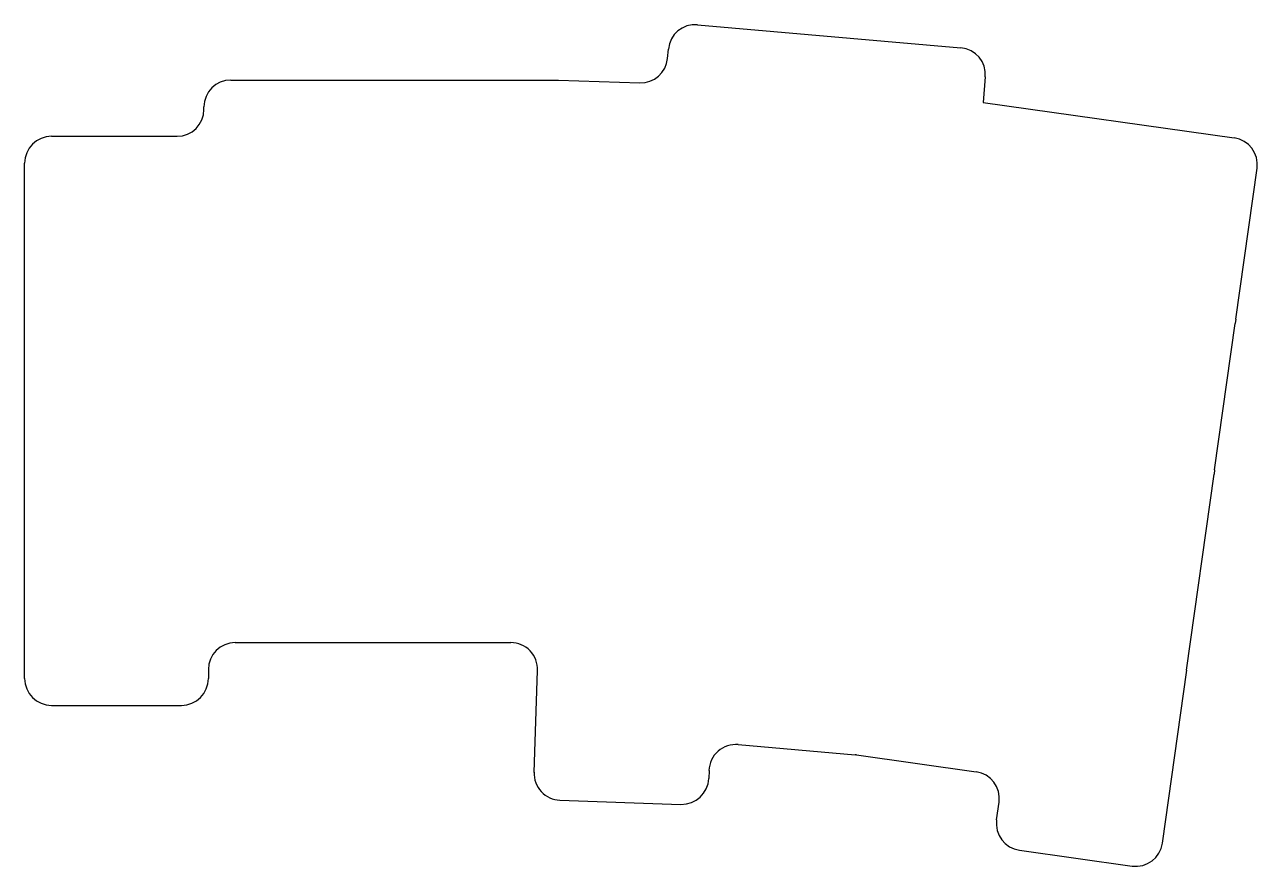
# Model space of a CAD drawing. Header units: millimetres. Extents: x 7 to 145, y -30 to 64.
import ezdxf

# ---------------------------------------------------------------- set-up
doc = ezdxf.new("R2010")
doc.units = ezdxf.units.MM

msp = doc.modelspace()

# ---------------------------------------------------------------- linework, layer by layer
for p, q in [((82.25, 63.77), (111.64, 61.2)), ((78.91, 60.02), (79, 61.04)), ((114.36, 57.95), (114.11, 55.09)), ((30.18, 57.6), (66.73, 57.6)), ((66.73, 57.6), (66.73, 57.6)), ((66.73, 57.6), (75.82, 57.28)), ((114.11, 55.09), (142.13, 51.15)), ((27.18, 54.32), (27.18, 54.6)), ((10.18, 51.32), (24.18, 51.32)), ((7.18, -9.18), (7.18, 48.32)), ((142.32, 30.93), (144.69, 47.76)), ((139.95, 14.09), (142.25, 30.43)), ((142.32, 30.93), (142.25, 30.43)), ((139.95, 14.09), (139.88, 13.6)), ((136.81, -8.25), (139.88, 13.6)), ((30.68, -5.18), (61.41, -5.18)), ((27.68, -8.18), (27.68, -9.18)), ((136.81, -8.25), (136.85, -8.26)), ((64.1, -17.36), (64.41, -8.29)), ((134.14, -27.57), (136.85, -8.26)), ((10.18, -12.18), (24.68, -12.18)), ((64.02, -19.66), (64.1, -17.36)), ((86.79, -16.56), (99.84, -17.7)), ((99.99, -17.72), (113.34, -19.59)), ((83.54, -19.44), (83.5, -20.34)), ((66.91, -22.76), (80.4, -23.23)), ((115.62, -24.96), (115.9, -22.98)), ((118.17, -28.35), (130.75, -30.12))]:
    msp.add_line(p, q)
for centre, start, end in [((81.99, 60.78), 85, 175), ((111.37, 58.21), 355, 85), ((75.92, 60.28), 268, 355), ((30.18, 54.6), 90, 180), ((24.18, 54.32), 270, 0), ((10.18, 48.32), 90, 180), ((141.71, 48.18), 352, 82), ((30.68, -8.18), 90, 180), ((61.41, -8.18), 358, 90), ((10.18, -9.18), 180, 270), ((24.68, -9.18), 270, 0), ((86.53, -19.55), 85, 178), ((99.58, -20.69), 82, 85), ((67.01, -19.76), 178, 268), ((80.51, -20.23), 268, 358), ((112.92, -22.56), 352, 82), ((118.59, -25.38), 172, 262), ((131.16, -27.15), 262, 352)]:
    msp.add_arc(centre, 3, start, end)

doc.saveas('drawing.dxf')
